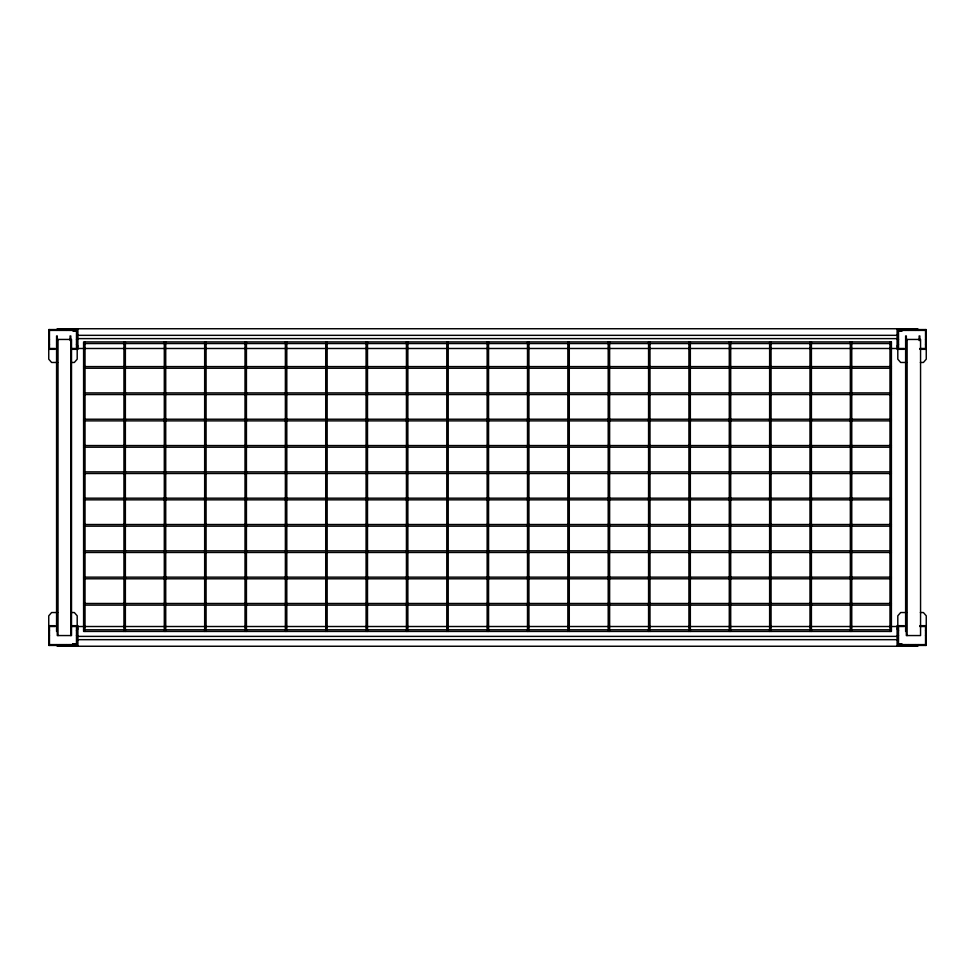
<?xml version="1.0" encoding="UTF-8"?>
<svg xmlns="http://www.w3.org/2000/svg" width="975" height="975" viewBox="0 0 975 975"><rect width="100%" height="100%" fill="white"/><g stroke="black" fill="none" stroke-linecap="round" stroke-linejoin="round"><path stroke-width="1.46" d="M49.457 330.391L76.489 330.391M898.511 330.391L925.543 330.391M74.466 330.098A3.205 3.071 -90 0 0 75.77 330.403L75.77 331.22L74.295 331.22A3.388 3.254 -90 0 1 71.906 330.05M900.534 330.098A3.205 3.071 -90 0 1 899.23 330.403L899.23 331.22L900.705 331.22A3.388 3.254 -90 0 0 903.094 330.05M77.903 335.327L897.098 335.327M77.903 338.617L897.098 338.617M48.75 339.446L49.457 339.446M57.281 339.446L71.504 339.446L71.504 635.554L57.281 635.554L57.281 335.948L56.574 335.948L56.574 631.471M76.489 339.446L77.196 339.446M897.804 339.446L898.511 339.446M906.336 339.446L920.558 339.446L920.558 635.554L906.336 635.554L906.336 335.948L905.629 335.948L905.629 631.471M925.543 339.446L926.25 339.446M83.594 343.553L891.406 343.553M48.75 344.382L49.457 344.382M76.489 344.382L77.196 344.382M897.804 344.382L898.511 344.382M925.543 344.382L926.25 344.382M77.196 346.028L77.903 346.028M897.098 346.028L897.804 346.028M70.797 348.489L76.489 348.489L76.489 329.574M77.903 348.489L897.098 348.489M48.75 349.318L55.148 349.318L55.148 348.489L49.457 348.489L49.457 329.574M70.797 349.318L77.903 349.318L77.903 328.746M926.25 349.318L919.852 349.318L919.852 348.489L925.543 348.489L925.543 329.574M57.659 362.468L51.59 362.468L48.75 359.178L48.75 329.574L77.196 329.574L77.196 359.178L74.344 362.468L71.321 362.468M906.713 362.468L900.656 362.468L897.804 359.178L897.804 329.574L926.25 329.574L926.25 359.178L923.41 362.468L920.376 362.468M83.594 366.588L891.406 366.588M83.594 368.233L891.406 368.233M83.594 392.913L891.406 392.913M83.594 394.558L891.406 394.558M83.594 419.226L891.406 419.226M83.594 420.871L891.406 420.871M83.594 445.551L891.406 445.551M83.594 447.196L891.406 447.196M83.594 471.876L891.406 471.876M83.594 473.521L891.406 473.521M83.594 498.188L891.406 498.188M83.594 499.834L891.406 499.834M83.594 524.513L891.406 524.513M83.594 526.159L891.406 526.159M83.594 550.838L891.406 550.838M83.594 552.484L891.406 552.484M83.594 577.151L891.406 577.151M83.594 578.797L891.406 578.797M83.594 603.476L891.406 603.476M83.594 605.122L891.406 605.122M57.659 612.532L51.59 612.532L48.75 615.822L48.75 645.426L77.196 645.426L77.196 615.822L74.344 612.532L71.321 612.532M906.713 612.532L900.656 612.532L897.804 615.822L897.804 645.426L926.25 645.426L926.25 615.822L923.41 612.532L920.376 612.532M56.574 623.476L57.281 623.476M905.629 623.476L906.336 623.476M48.75 625.682L55.148 625.682L55.148 626.511L49.457 626.511L49.457 645.426M70.797 625.682L77.903 625.682L77.903 646.254M926.25 625.682L919.852 625.682L919.852 626.511L925.543 626.511L925.543 645.426M70.797 626.511L76.489 626.511L76.489 645.426M77.903 626.511L897.098 626.511M77.196 628.973L77.903 628.973M897.098 628.973L897.804 628.973M83.594 629.801L891.406 629.801M48.75 630.618L49.457 630.618M76.489 630.618L77.196 630.618M897.804 630.618L898.511 630.618M925.543 630.618L926.25 630.618M48.75 635.554L49.457 635.554M76.489 635.554L77.196 635.554M897.804 635.554L898.511 635.554M925.543 635.554L926.25 635.554M77.903 636.382L897.098 636.382M77.903 639.673L897.098 639.673M74.295 643.744A3.388 3.254 -90 0 0 71.906 644.95A3.388 3.254 90 0 1 74.295 643.744L75.77 643.78L75.77 644.609A3.205 3.071 90 0 0 74.466 644.902M900.534 644.902A3.205 3.071 -90 0 0 899.23 644.597L899.23 643.78L900.705 643.78A3.388 3.254 -90 0 1 903.094 644.95M49.457 644.609L76.489 644.609M898.511 644.609L925.543 644.609M919.852 340.519L919.852 335.948L919.145 335.948L919.145 340.519M918.426 329.574L918.426 330.391M918.426 644.609L918.426 645.426M917.719 329.574L917.719 328.746L57.281 328.746L57.281 329.574M917.719 645.426L917.719 646.254L57.281 646.254L57.281 645.426M915.586 329.574L915.586 330.391M915.586 644.609L915.586 645.426M914.867 328.746L914.867 329.574M914.867 645.426L914.867 646.254M908.468 329.574L908.468 330.391M908.468 644.609L908.468 645.426M907.055 339.446L907.055 635.554M905.629 329.574L905.629 330.391M905.629 644.609L905.629 645.426M898.511 329.574L898.511 348.489L904.203 348.489L904.203 349.318L897.098 349.318L897.098 328.746M898.511 645.426L898.511 626.511L904.203 626.511L904.203 625.682L897.098 625.682L897.098 646.254M889.98 341.908L889.98 631.447M851.76 341.908L851.76 631.447M850.334 341.908L850.334 631.447M811.407 341.908L811.407 631.447M809.981 341.908L809.981 631.447M771.054 341.908L771.054 631.447M769.628 341.908L769.628 631.447M730.702 341.908L730.702 631.447M729.276 341.908L729.276 631.447M690.337 341.908L690.337 631.447M688.923 341.908L688.923 631.447M649.984 341.908L649.984 631.447M648.57 341.908L648.57 631.447M609.631 341.908L609.631 631.447M608.205 341.908L608.205 631.447M569.278 341.908L569.278 631.447M567.852 341.908L567.852 631.447M528.925 341.908L528.925 631.447M527.499 341.908L527.499 631.447M488.572 341.908L488.572 631.447M487.147 341.908L487.147 631.447M448.207 341.908L448.207 631.447M446.794 341.908L446.794 631.447M407.855 341.908L407.855 631.447M406.429 341.908L406.429 631.447M367.502 341.908L367.502 631.447M366.076 341.908L366.076 631.447M327.149 341.908L327.149 631.447M325.723 341.908L325.723 631.447M286.796 341.908L286.796 631.447M285.37 341.908L285.37 631.447M246.431 341.908L246.431 631.447M245.017 341.908L245.017 631.447M206.078 341.908L206.078 631.447M204.665 341.908L204.665 631.447M165.726 341.908L165.726 631.447M164.3 341.908L164.3 631.447M125.373 341.908L125.373 631.447M123.947 341.908L123.947 631.447M85.02 341.908L85.02 631.447M70.797 635.554L70.797 335.948L70.078 335.948L70.078 340.519M69.371 329.574L69.371 330.391M69.371 644.609L69.371 645.426M66.532 329.574L66.532 330.391M66.532 644.609L66.532 645.426M60.133 328.746L60.133 329.574M60.133 645.426L60.133 646.254M59.414 329.574L59.414 330.391M59.414 644.609L59.414 645.426M58 339.446L58 635.554M56.574 329.574L56.574 330.391M56.574 644.609L56.574 645.426M902.009 330.098A3.205 3.071 -90 0 1 901.497 330.293M901.631 330.05A3.388 3.254 -90 0 1 899.243 331.256M75.757 331.256A3.388 3.254 -90 0 1 73.369 330.05M901.497 644.707A3.205 3.071 -90 0 1 902.009 644.902M899.243 643.744A3.388 3.254 -90 0 1 901.631 644.95M73.369 644.95A3.388 3.254 -90 0 1 75.757 643.744M891.406 341.908L83.594 341.908L83.594 631.447L891.406 631.447L891.406 341.908M72.991 330.098A3.205 3.071 90 0 0 73.503 330.293A3.205 3.071 -90 0 1 72.991 330.098M73.503 644.707A3.205 3.071 -90 0 0 72.991 644.902A3.205 3.071 90 0 1 73.503 644.707"/></g></svg>
